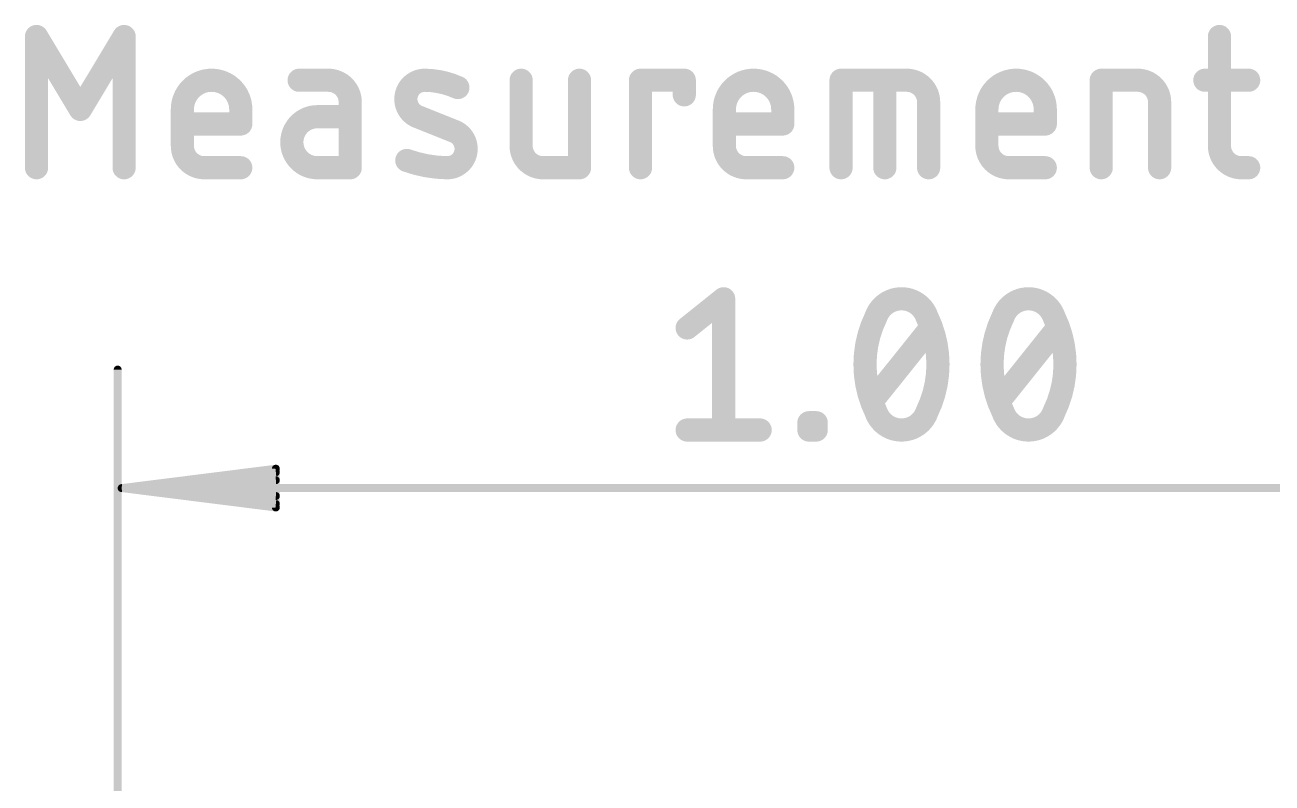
# Model space of a CAD drawing. Extents: x -25 to 77, y -62 to 26.
# Drawn here: x -1.52 to 18.97, y 13.18 to 25.65 of the extents above; entities that cross this region are included whole.
import ezdxf

# ---------------------------------------------------------------- set-up
doc = ezdxf.new("R2010")
doc.units = 0
doc.layers.add('47', color=253, linetype='CONTINUOUS')

msp = doc.modelspace()

# ---------------------------------------------------------------- linework, layer by layer
at = {"layer": '47'}
for points, const_width in [([(-1.2383, 25.4635, 1), (-1.4288, 25.4635)], 0.1905), ([(-1.2518, 25.5125, 1), (-1.4152, 25.4145)], 0.1905), ([(0.2011, 25.4635, 1), (0.0106, 25.4635)], 0.1905), ([(0.1875, 25.4145, 1), (0.0242, 25.5125)], 0.1905), ([(18.2047, 25.4635, 1), (18.0142, 25.4635)], 0.1905), ([(2.0234, 24.2641, 1), (1.0639, 24.2641)], 0.381), ([(2.9828, 24.8391, 1), (2.9828, 24.6486)], 0.1905), ([(3.8224, 24.384, 0.4142), (3.4626, 24.7438)], 0.381), ([(3.4626, 24.8391, 1), (3.4626, 24.6486)], 0.1905), ([(3.4626, 24.6486, 1), (3.4626, 24.8391)], 0.1905), ([(5.0523, 24.7438, 0.8318), (4.9324, 24.1441)], 0.381), ([(5.0537, 24.8391, 1), (5.0509, 24.6486)], 0.1905), ([(5.592, 24.6239, 0.1025), (5.0523, 24.7438)], 0.381), ([(5.0509, 24.6486, 1), (5.0537, 24.8391)], 0.1905), ([(5.5529, 24.537, 1), (5.6311, 24.7107)], 0.1905), ([(6.7268, 24.7438, 1), (6.5363, 24.7438)], 0.1905), ([(7.6863, 24.7438, 1), (7.4958, 24.7438)], 0.1905), ([(8.5933, 24.8391, 1), (8.5933, 24.6486)], 0.1905), ([(8.6886, 24.7438, 1), (8.4981, 24.7438)], 0.1905), ([(9.4083, 24.7438, 1), (9.2178, 24.7438)], 0.1905), ([(9.313, 24.6486, 1), (9.313, 24.8391)], 0.1905), ([(10.9317, 24.2641, 1), (9.9721, 24.2641)], 0.381), ([(11.985, 24.7438, 1), (11.7945, 24.7438)], 0.1905), ([(11.8897, 24.8391, 1), (11.8897, 24.6486)], 0.1905), ([(12.7046, 24.7438, 1), (12.5141, 24.7438)], 0.1905), ([(13.329, 24.384, 0.4142), (12.9692, 24.7438)], 0.381), ([(12.9692, 24.8391, 1), (12.9692, 24.6486)], 0.1905), ([(12.9692, 24.6486, 1), (12.9692, 24.8391)], 0.1905), ([(15.2466, 24.2641, 1), (14.2871, 24.2641)], 0.381), ([(16.2614, 24.7438, 1), (16.0709, 24.7438)], 0.1905), ([(16.1662, 24.8391, 1), (16.1662, 24.6486)], 0.1905), ([(17.1257, 24.384, 0.4142), (16.7659, 24.7438)], 0.381), ([(16.7659, 24.8391, 1), (16.7659, 24.6486)], 0.1905), ([(16.7659, 24.6486, 1), (16.7659, 24.8391)], 0.1905), ([(17.8696, 24.8391, 1), (17.8696, 24.6486)], 0.1905), ([(18.5892, 24.6486, 1), (18.5892, 24.8391)], 0.1905), ([(9.2178, 24.5039, 1), (9.4083, 24.5039)], 0.1905), ([(-0.6955, 24.3131, 1), (-0.5322, 24.215)], 0.1905), ([(-0.6955, 24.215, 1), (-0.5322, 24.3131)], 0.1905), ([(1.1591, 24.2641, 1), (0.9686, 24.2641)], 0.1905), ([(2.1187, 24.2641, 1), (1.9282, 24.2641)], 0.1905), ([(3.9177, 24.384, 1), (3.7272, 24.384)], 0.1905), ([(3.7272, 24.384, 1), (3.9177, 24.384)], 0.1905), ([(10.0674, 24.2641, 1), (9.8769, 24.2641)], 0.1905), ([(11.0269, 24.2641, 1), (10.8364, 24.2641)], 0.1905), ([(13.4243, 24.384, 1), (13.2338, 24.384)], 0.1905), ([(13.2338, 24.384, 1), (13.4243, 24.384)], 0.1905), ([(14.3823, 24.2641, 1), (14.1918, 24.2641)], 0.1905), ([(15.3419, 24.2641, 1), (15.1514, 24.2641)], 0.1905), ([(17.221, 24.384, 1), (17.0305, 24.384)], 0.1905), ([(17.0305, 24.384, 1), (17.221, 24.384)], 0.1905), ([(0.9686, 24.2641, 1), (1.1591, 24.2641)], 0.1905), ([(1.0639, 24.1194, 1), (1.0639, 23.9289)], 0.1905), ([(1.9282, 24.2641, 1), (2.1187, 24.2641)], 0.1905), ([(2.0234, 23.9289, 1), (2.0234, 24.1194)], 0.1905), ([(3.2827, 24.1441, 1), (3.2827, 23.3045)], 0.381), ([(3.2827, 24.2394, 1), (3.2827, 24.0489)], 0.1905), ([(3.2827, 24.0489, 1), (3.2827, 24.2394)], 0.1905), ([(3.8224, 24.0489, 1), (3.8224, 24.2394)], 0.1905), ([(4.9677, 24.2325, 1), (4.897, 24.0557)], 0.1905), ([(4.897, 24.0557, 1), (4.9677, 24.2325)], 0.1905), ([(9.8769, 24.2641, 1), (10.0674, 24.2641)], 0.1905), ([(9.9721, 24.1194, 1), (9.9721, 23.9289)], 0.1905), ([(10.8364, 24.2641, 1), (11.0269, 24.2641)], 0.1905), ([(10.9317, 23.9289, 1), (10.9317, 24.1194)], 0.1905), ([(14.1918, 24.2641, 1), (14.3823, 24.2641)], 0.1905), ([(14.2871, 24.1194, 1), (14.2871, 23.9289)], 0.1905), ([(15.1514, 24.2641, 1), (15.3419, 24.2641)], 0.1905), ([(15.2466, 23.9289, 1), (15.2466, 24.1194)], 0.1905), ([(1.9282, 24.0242, 1), (2.1187, 24.0242)], 0.1905), ([(5.4121, 23.3045, 0.8318), (5.5321, 23.9042)], 0.381), ([(5.5674, 23.9927, 1), (5.4967, 23.8158)], 0.1905), ([(5.4967, 23.8158, 1), (5.5674, 23.9927)], 0.1905), ([(10.8364, 24.0242, 1), (11.0269, 24.0242)], 0.1905), ([(15.1514, 24.0242, 1), (15.3419, 24.0242)], 0.1905), ([(1.1591, 23.6643, 1), (0.9686, 23.6643)], 0.1905), ([(1.0639, 23.6643, 0.4142), (1.4237, 23.3045)], 0.381), ([(6.6315, 23.6643, 0.4142), (6.9914, 23.3045)], 0.381), ([(6.7268, 23.6643, 1), (6.5363, 23.6643)], 0.1905), ([(9.9721, 23.6643, 0.4142), (10.332, 23.3045)], 0.381), ([(10.0674, 23.6643, 1), (9.8769, 23.6643)], 0.1905), ([(14.2871, 23.6643, 0.4142), (14.6469, 23.3045)], 0.381), ([(14.3823, 23.6643, 1), (14.1918, 23.6643)], 0.1905), ([(18.2047, 23.6643, 1), (18.0142, 23.6643)], 0.1905), ([(18.1095, 23.6643, 0.4142), (18.4693, 23.3045)], 0.381), ([(0.9686, 23.6643, 1), (1.1591, 23.6643)], 0.1905), ([(4.7847, 23.5141, 1), (4.7202, 23.3348)], 0.1905), ([(4.7524, 23.4244, 0.083), (5.4121, 23.3045)], 0.381), ([(6.5363, 23.6643, 1), (6.7268, 23.6643)], 0.1905), ([(9.8769, 23.6643, 1), (10.0674, 23.6643)], 0.1905), ([(14.1918, 23.6643, 1), (14.3823, 23.6643)], 0.1905), ([(18.0142, 23.6643, 1), (18.2047, 23.6643)], 0.1905), ([(-1.4288, 23.3045, 1), (-1.2383, 23.3045)], 0.1905), ([(0.0106, 23.3045, 1), (0.2011, 23.3045)], 0.1905), ([(1.4237, 23.3998, 1), (1.4237, 23.2093)], 0.1905), ([(1.4237, 23.2093, 1), (1.4237, 23.3998)], 0.1905), ([(2.0234, 23.2093, 1), (2.0234, 23.3998)], 0.1905), ([(3.2827, 23.3998, 1), (3.2827, 23.2093)], 0.1905), ([(3.2827, 23.2092, 1), (3.2827, 23.3997)], 0.1905), ([(3.7272, 23.3045, 1), (3.9177, 23.3045)], 0.1905), ([(3.8224, 23.2093, 1), (3.8224, 23.3998)], 0.1905), ([(5.4135, 23.3997, 1), (5.4108, 23.2093)], 0.1905), ([(5.4108, 23.2093, 1), (5.4135, 23.3997)], 0.1905), ([(6.9914, 23.3998, 1), (6.9914, 23.2093)], 0.1905), ([(6.9914, 23.2093, 1), (6.9914, 23.3998)], 0.1905), ([(7.4958, 23.3045, 1), (7.6863, 23.3045)], 0.1905), ([(7.5911, 23.2093, 1), (7.5911, 23.3998)], 0.1905), ([(8.4981, 23.3045, 1), (8.6886, 23.3045)], 0.1905), ([(10.332, 23.3998, 1), (10.332, 23.2093)], 0.1905), ([(10.332, 23.2093, 1), (10.332, 23.3998)], 0.1905), ([(10.9317, 23.2093, 1), (10.9317, 23.3998)], 0.1905), ([(11.7945, 23.3045, 1), (11.985, 23.3045)], 0.1905), ([(12.5141, 23.3045, 1), (12.7046, 23.3045)], 0.1905), ([(13.2338, 23.3045, 1), (13.4243, 23.3045)], 0.1905), ([(14.6469, 23.3998, 1), (14.6469, 23.2093)], 0.1905), ([(14.6469, 23.2093, 1), (14.6469, 23.3998)], 0.1905), ([(15.2466, 23.2093, 1), (15.2466, 23.3998)], 0.1905), ([(16.0709, 23.3045, 1), (16.2614, 23.3045)], 0.1905), ([(17.0305, 23.3045, 1), (17.221, 23.3045)], 0.1905), ([(18.4693, 23.3998, 1), (18.4693, 23.2093)], 0.1905), ([(18.4693, 23.2093, 1), (18.4693, 23.3997)], 0.1905), ([(18.5892, 23.2093, 1), (18.5892, 23.3998)], 0.1905), ([(10.0553, 21.1485, 1), (9.8648, 21.1485)], 0.1905), ([(10.0195, 21.0741, 1), (9.9005, 21.2229)], 0.1905), ([(12.8831, 21.1485, 0.3205), (12.4633, 20.8486)], 0.381), ([(13.3029, 20.8486, 0.3205), (12.8831, 21.1485)], 0.381), ([(12.8831, 21.2437, 1), (12.8831, 21.0533)], 0.1905), ([(12.8831, 21.0533, 1), (12.8831, 21.2437)], 0.1905), ([(14.9709, 21.1485, 0.3205), (14.5511, 20.8486)], 0.381), ([(15.3907, 20.8486, 0.3205), (14.9709, 21.1485)], 0.381), ([(14.9709, 21.2437, 1), (14.9709, 21.0533)], 0.1905), ([(14.9709, 21.0533, 1), (14.9709, 21.2437)], 0.1905), ([(12.4633, 20.8486, 0.1139), (12.2833, 20.069)], 0.381), ([(12.3732, 20.8795, 1), (12.5534, 20.8177)], 0.1905), ([(12.5489, 20.8069, 1), (12.3776, 20.8904)], 0.1905), ([(13.4828, 20.069, 0.1139), (13.3029, 20.8486)], 0.381), ([(13.3885, 20.8904, 1), (13.2173, 20.8069)], 0.1905), ([(13.2128, 20.8177, 1), (13.393, 20.8795)], 0.1905), ([(14.5511, 20.8486, 0.1139), (14.3712, 20.069)], 0.381), ([(14.461, 20.8795, 1), (14.6412, 20.8177)], 0.1905), ([(14.6368, 20.8069, 1), (14.4655, 20.8904)], 0.1905), ([(15.4764, 20.8904, 1), (15.3051, 20.8069)], 0.1905), ([(15.5707, 20.069, 0.1139), (15.3907, 20.8486)], 0.381), ([(15.3006, 20.8177, 1), (15.4808, 20.8795)], 0.1905), ([(9.3008, 20.7431, 1), (9.4198, 20.5943)], 0.1905), ([(13.4372, 20.6092, 1), (13.2885, 20.7282)], 0.1905), ([(15.5251, 20.6092, 1), (15.3763, 20.7282)], 0.1905), ([(12.2833, 20.069, 0.1139), (12.4633, 19.2894)], 0.381), ([(12.3786, 20.069, 1), (12.1881, 20.069)], 0.1905), ([(12.1881, 20.069, 1), (12.3786, 20.069)], 0.1905), ([(13.3029, 19.2894, 0.1139), (13.4828, 20.069)], 0.381), ([(13.578, 20.069, 1), (13.3875, 20.069)], 0.1905), ([(13.3875, 20.069, 1), (13.578, 20.069)], 0.1905), ([(14.3712, 20.069, 0.1139), (14.5511, 19.2894)], 0.381), ([(14.4665, 20.069, 1), (14.276, 20.069)], 0.1905), ([(14.276, 20.069, 1), (14.4665, 20.069)], 0.1905), ([(15.3907, 19.2894, 0.1139), (15.5707, 20.069)], 0.381), ([(15.6659, 20.069, 1), (15.4754, 20.069)], 0.1905), ([(15.4754, 20.069, 1), (15.6659, 20.069)], 0.1905), ([(0.0325, 19.984, 1), (-0.0325, 19.984)], 0.065), ([(12.3289, 19.5288, 1), (12.4777, 19.4098)], 0.1905), ([(12.4633, 19.2894, 0.3205), (12.8831, 18.9895)], 0.381), ([(12.5534, 19.3203, 1), (12.3732, 19.2585)], 0.1905), ([(12.8831, 18.9895, 0.3205), (13.3029, 19.2894)], 0.381), ([(13.393, 19.2585, 1), (13.2128, 19.3203)], 0.1905), ([(14.4168, 19.5288, 1), (14.5655, 19.4098)], 0.1905), ([(14.5511, 19.2894, 0.3205), (14.9709, 18.9895)], 0.381), ([(14.6412, 19.3203, 1), (14.461, 19.2585)], 0.1905), ([(14.9709, 18.9895, 0.3205), (15.3907, 19.2894)], 0.381), ([(15.4808, 19.2585, 1), (15.3006, 19.3203)], 0.1905), ([(11.4568, 19.1094, 1), (11.2663, 19.1094)], 0.1905), ([(11.3616, 19.2047, 1), (11.3616, 19.0142)], 0.1905), ([(11.5768, 19.1094, 1), (11.3863, 19.1094)], 0.1905), ([(11.4815, 19.0142, 1), (11.4815, 19.2047)], 0.1905), ([(12.3776, 19.2476, 1), (12.5489, 19.3311)], 0.1905), ([(13.2173, 19.3311, 1), (13.3885, 19.2476)], 0.1905), ([(14.4655, 19.2476, 1), (14.6368, 19.3311)], 0.1905), ([(15.3051, 19.3311, 1), (15.4764, 19.2476)], 0.1905), ([(9.3603, 19.0847, 1), (9.3603, 18.8942)], 0.1905), ([(9.8648, 18.9895, 1), (10.0553, 18.9895)], 0.1905), ([(10.5598, 18.8942, 1), (10.5598, 19.0847)], 0.1905), ([(11.2663, 18.9895, 1), (11.4568, 18.9895)], 0.1905), ([(11.3616, 19.0847, 1), (11.3616, 18.8942)], 0.1905), ([(11.3863, 18.9895, 1), (11.5768, 18.9895)], 0.1905), ([(11.4815, 18.8942, 1), (11.4815, 19.0847)], 0.1905), ([(12.8831, 19.0847, 1), (12.8831, 18.8943)], 0.1905), ([(12.8831, 18.8943, 1), (12.8831, 19.0847)], 0.1905), ([(14.9709, 19.0847, 1), (14.9709, 18.8943)], 0.1905), ([(14.9709, 18.8943, 1), (14.9709, 19.0847)], 0.1905), ([(2.6325, 18.3532, 1), (2.5675, 18.3532)], 0.065), ([(2.6041, 18.321, 1), (2.5959, 18.3855)], 0.065), ([(2.6033, 18.2617, 1), (2.5967, 18.3263)], 0.065), ([(0.065, 18.0665, 1), (0.065, 18.0015)], 0.065), ([(0.0691, 18.0662, 1), (0.0609, 18.0018)], 0.065), ([(0.0633, 18.0665, 1), (0.0667, 18.0015)], 0.065), ([(0.0667, 18.0665, 1), (0.0633, 18.0015)], 0.065), ([(0.0683, 18.0663, 1), (0.0617, 18.0017)], 0.065), ([(0.0617, 18.0663, 1), (0.0683, 18.0017)], 0.065), ([(0.0609, 18.0662, 1), (0.0691, 18.0018)], 0.065), ([(2.6017, 18.1315, 1), (2.5983, 18.1965)], 0.065), ([(2.5967, 17.7417, 1), (2.6033, 17.8063)], 0.065), ([(2.5983, 17.8715, 1), (2.6017, 17.9365)], 0.065), ([(2.5675, 17.7148, 1), (2.6325, 17.7148)], 0.065), ([(2.5959, 17.6825, 1), (2.6041, 17.747)], 0.065)]:
    msp.add_lwpolyline(points, format="xyb", dxfattribs=dict(at, const_width=const_width))
for points, const_width in [([(-1.3335, 23.3045), (-1.3335, 25.4635)], 0.381), ([(-1.3335, 25.4635), (-0.6138, 24.2641)], 0.381), ([(-0.6138, 24.2641), (0.1058, 25.4635)], 0.381), ([(0.1058, 25.4635), (0.1058, 23.3045)], 0.381), ([(18.1095, 25.4635), (18.1095, 23.6643)], 0.381), ([(3.4626, 24.7438), (2.9828, 24.7438)], 0.381), ([(6.6315, 24.7438), (6.6315, 23.6643)], 0.381), ([(7.5911, 23.3045), (7.5911, 24.7438)], 0.381), ([(8.5933, 23.3045), (8.5933, 24.7438)], 0.381), ([(8.5933, 24.7438), (9.313, 24.7438)], 0.381), ([(9.313, 24.7438), (9.313, 24.5039)], 0.381), ([(11.8897, 23.3045), (11.8897, 24.7438)], 0.381), ([(11.8897, 24.7438), (12.9692, 24.7438)], 0.381), ([(12.6094, 23.3045), (12.6094, 24.7438)], 0.381), ([(16.1662, 23.3045), (16.1662, 24.7438)], 0.381), ([(16.1662, 24.7438), (16.7659, 24.7438)], 0.381), ([(17.8696, 24.7438), (18.5892, 24.7438)], 0.381), ([(1.0639, 23.6643), (1.0639, 24.2641)], 0.381), ([(2.0234, 24.2641), (2.0234, 24.0242)], 0.381), ([(3.8224, 23.3045), (3.8224, 24.384)], 0.381), ([(9.9721, 23.6643), (9.9721, 24.2641)], 0.381), ([(10.9317, 24.2641), (10.9317, 24.0242)], 0.381), ([(13.329, 24.384), (13.329, 23.3045)], 0.381), ([(14.2871, 23.6643), (14.2871, 24.2641)], 0.381), ([(15.2466, 24.2641), (15.2466, 24.0242)], 0.381), ([(17.1257, 24.384), (17.1257, 23.3045)], 0.381), ([(2.0234, 24.0242), (1.0639, 24.0242)], 0.381), ([(3.8224, 24.1441), (3.2827, 24.1441)], 0.381), ([(5.5321, 23.9042), (4.9324, 24.1441)], 0.381), ([(10.9317, 24.0242), (9.9721, 24.0242)], 0.381), ([(15.2466, 24.0242), (14.2871, 24.0242)], 0.381), ([(2.0234, 23.3045), (1.4237, 23.3045)], 0.381), ([(3.2827, 23.3045), (3.8224, 23.3045)], 0.381), ([(6.9914, 23.3045), (7.5911, 23.3045)], 0.381), ([(10.9317, 23.3045), (10.332, 23.3045)], 0.381), ([(15.2466, 23.3045), (14.6469, 23.3045)], 0.381), ([(18.4693, 23.3045), (18.5892, 23.3045)], 0.381), ([(9.3603, 20.6687), (9.96, 21.1485)], 0.381), ([(9.96, 21.1485), (9.96, 18.9895)], 0.381), ([(12.4033, 19.4693), (13.3628, 20.6687)], 0.381), ([(14.4912, 19.4693), (15.4507, 20.6687)], 0.381), ([(0, 12.7), (0, 19.984)], 0.13), ([(11.3616, 18.9895), (11.3616, 19.1094)], 0.381), ([(11.3616, 19.1094), (11.4815, 19.1094)], 0.381), ([(11.4815, 19.1094), (11.4815, 18.9895)], 0.381), ([(9.3603, 18.9895), (10.5598, 18.9895)], 0.381), ([(11.4815, 18.9895), (11.3616, 18.9895)], 0.381), ([(0.065, 18.034), (2.6, 18.3532)], 0.13), ([(0.065, 18.034), (2.6, 18.294)], 0.13), ([(2.6, 18.3532), (2.6, 17.7148)], 0.13), ([(0.065, 18.034), (2.6, 18.164)], 0.13), ([(25.335, 18.034), (0.065, 18.034)], 0.13), ([(2.6, 17.7148), (0.065, 18.034)], 0.13), ([(2.6, 17.904), (0.065, 18.034)], 0.13), ([(2.6, 17.774), (0.065, 18.034)], 0.13)]:
    msp.add_lwpolyline(points, dxfattribs=dict(at, const_width=const_width))

doc.saveas('drawing.dxf')
